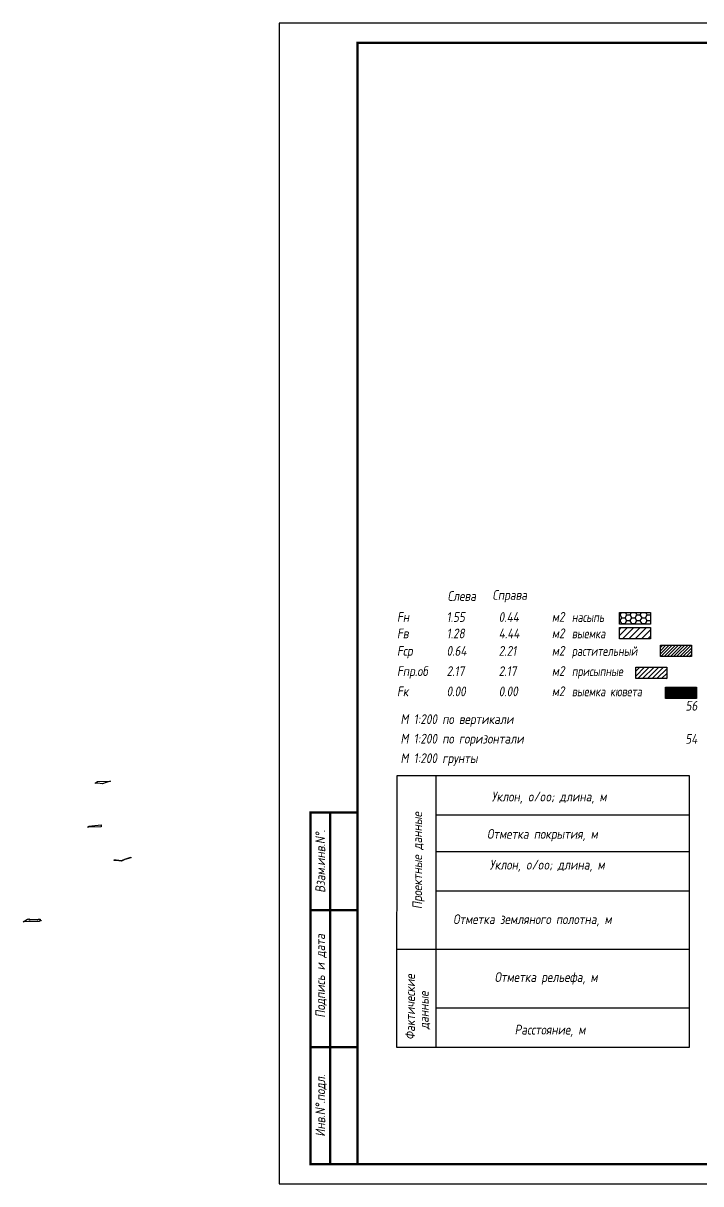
# Model space of a CAD drawing. Extents: x -717 to 1451, y -133302 to 233.
# Drawn here: x -95.6 to 77.9, y -74051.4 to -73754.4 of the extents above; entities that cross this region are included whole.
import ezdxf
from ezdxf.enums import TextEntityAlignment as Align

# ---------------------------------------------------------------- set-up
doc = ezdxf.new("R2010")
doc.units = 0
for name, color, linetype in [('Зарамочное оформление', 7, 'Continuous'), ('Линейка абсолютных высот', 7, 'Continuous'), ('Объем выемки', 7, 'Continuous'), ('Объем кюветов', 7, 'Continuous'), ('Объем насыпи', 7, 'Continuous'), ('Объем присыпных обочин', 7, 'Continuous'), ('Объем срезки растительного слоя', 7, 'Continuous'), ('Объём_2650', 7, 'Continuous'), ('Таблица', 7, 'Continuous')]:
    doc.layers.add(name, color=color, linetype=linetype)
for name, color, linetype, true_color in [('Объём_2563', 7, 'Continuous', 0xff8000), ('Объём_2570', 7, 'Continuous', 0x80ff00), ('Объём_2600', 7, 'Continuous', 0x808000), ('Объём_2620', 2, 'Continuous', 0xffff00)]:
    doc.layers.add(name, color=color, linetype=linetype, true_color=true_color)
doc.styles.add('М', font='romand.shx', dxfattribs={"width": 0.8, "oblique": 10, "height": 2.5})

# ---------------------------------------------------------------- blocks, each defined once
blk = doc.blocks.new('условные обозначения')
at = {"layer": 'Объём_2563'}
h = blk.add_hatch(dxfattribs=at)
h.set_pattern_fill('ANSI31', color=256, scale=0.3)
h.set_pattern_definition([(45, (-34.5, -100.5), (-0.673519, 0.673519), [])])
h.paths.add_polyline_path([(18.26, 7.53), (27.08, 7.53), (27.08, 4.62), (18.26, 4.62)])
at = {"layer": 'Объём_2570'}
h = blk.add_hatch(dxfattribs=at)
h.set_pattern_fill('ANSI31', color=3, scale=0.2)
h.set_pattern_definition([(45, (-32.9034, -100.5), (-0.4490128, 0.4490128), [])])
h.paths.add_polyline_path([(25.29, 13.16), (34.12, 13.16), (34.12, 10.25), (25.29, 10.25)])
at = {"layer": 'Объём_2600'}
h = blk.add_hatch(dxfattribs=at)
h.set_pattern_fill('ANSI31', color=6, scale=0.4)
h.set_pattern_definition([(45, (-34.5, -100.5), (-0.898026, 0.898026), [])])
h.paths.add_polyline_path([(13.63, 17.67), (22.46, 17.67), (22.46, 14.76), (13.63, 14.76)])
at = {"layer": 'Объём_2620'}
h = blk.add_hatch(dxfattribs=at)
h.set_pattern_fill('ANSI31', color=2, scale=0.1)
h.set_pattern_definition([(45, (-33.755, -100.5), (-0.2245064, 0.2245064), [])])
h.paths.add_polyline_path([(26.75, 2.41), (35.57, 2.41), (35.57, -0.5), (26.75, -0.5)])
at = {"layer": 'Объём_2650'}
h = blk.add_hatch(dxfattribs=at)
h.set_pattern_fill('HONEY', color=5, scale=0.3)
h.set_pattern_definition([(0, (-34.5, -100.5), (1.42875, 0.824889), [0.9525, -1.905]), (120, (-34.5, -100.5), (-1.42875, 0.824889), [0.9525, -1.905]), (60, (-34.5, -100.5), (3e-09, 1.6497784), [-1.905, 0.9525])])
h.paths.add_polyline_path([(13.63, 21.49), (22.46, 21.49), (22.46, 18.58), (13.63, 18.58)])
at = {"layer": 'Объём_2563'}
blk.add_lwpolyline([(18.26, 7.53), (27.08, 7.53), (27.08, 4.62), (18.26, 4.62)], close=True, dxfattribs=at)
at = {"layer": 'Объём_2620', "color": 2}
blk.add_lwpolyline([(26.75, 2.41), (35.57, 2.41), (35.57, -0.5), (26.75, -0.5)], close=True, dxfattribs=at)
at = {"layer": 'Объём_2650', "color": 5}
blk.add_lwpolyline([(13.63, 21.49), (22.46, 21.49), (22.46, 18.58), (13.63, 18.58)], close=True, dxfattribs=at)
at = {"layer": 'Объём_2650', "color": 6}
blk.add_lwpolyline([(13.63, 17.67), (22.46, 17.67), (22.46, 14.76), (13.63, 14.76)], close=True, dxfattribs=at)
at = {"layer": 'Объём_2650', "color": 3}
blk.add_lwpolyline([(25.29, 13.16), (34.12, 13.16), (34.12, 10.25), (25.29, 10.25)], close=True, dxfattribs=at)
at = {"layer": 'Объем насыпи', "color": 1, "style": 'М', "oblique": 10, "width": 0.8}
for s, p in [('насыпь', (0.09, 19.09)), ('выемка', (0.09, 14.89)), ('растительный', (0.09, 10.42)), ('присыпные', (0.09, 5.24)), ('выемка кювета', (0.09, 0.06))]:
    blk.add_text(s, height=2.5, dxfattribs=at).set_placement(p)

msp = doc.modelspace()

# ---------------------------------------------------------------- linework, layer by layer
at = {"layer": 'Объём_2563', "flags": 128}
msp.add_lwpolyline([(-91.549, -73984.301), (-95.633, -73984.383), (-94.566, -73983.671), (-94.069, -73983.61), (-94.069, -73983.71), (-94.169, -73983.71), (-94.169, -73983.91), (-93.889, -73983.91), (-93.889, -73983.796), (-92.09, -73983.76), (-92.09, -73983.868), (-91.81, -73983.868), (-91.81, -73983.744), (-91.246, -73983.719), (-91.245, -73983.881), (-91.345, -73983.882), (-91.345, -73984.082), (-91.066, -73984.081), (-91.066, -73984.111), (-91.366, -73984.117), (-91.549, -73984.301), (-91.549, -73984.301)], dxfattribs=at)
at = {"layer": 'Объём_2570', "flags": 128}
msp.add_lwpolyline([(-68.105, -73967.981), (-69.616, -73968.466), (-70.502, -73968.827), (-71.79, -73968.677), (-72.35, -73968.694), (-72.35, -73968.544), (-71.79, -73968.527), (-70.502, -73968.677), (-69.616, -73968.316), (-68.105, -73967.831), (-68.105, -73967.981), (-68.105, -73967.981)], dxfattribs=at)
at = {"layer": 'Объём_2600', "flags": 128}
msp.add_lwpolyline([(-74.416, -73948.716), (-75.303, -73949.077), (-76.591, -73948.927), (-77.151, -73948.944), (-77.151, -73948.794), (-76.634, -73948.45), (-73.274, -73948.349), (-74.416, -73948.716), (-74.416, -73948.716)], dxfattribs=at)
at = {"layer": 'Объём_2650', "color": 6, "flags": 128}
msp.add_lwpolyline([(-78.031, -73959.784), (-75.631, -73959.53), (-75.631, -73960.045), (-79.205, -73960.153), (-78.836, -73960.034), (-78.836, -73959.884), (-78.031, -73959.784), (-78.031, -73959.784)], dxfattribs=at)
at = {"layer": 'Таблица', "linetype": 'Continuous', "flags": 128}
for points in [[(0, -73947), (-0.054, -74016.421)], [(75, -73947), (0, -73947)], [(10, -73947), (10, -74016.421)], [(74.946, -74016.421), (75, -73947)], [(10, -73957), (75, -73957)], [(10, -73966.421), (75, -73966.421)], [(9.946, -73976.421), (74.946, -73976.421)], [(-0.054, -73991.421), (74.946, -73991.421)], [(9.946, -74006.421), (74.946, -74006.421)], [(-0.054, -74016.421), (74.946, -74016.421)]]:
    msp.add_lwpolyline(points, dxfattribs=at)

# ---------------------------------------------------------------- block references
at = {"layer": 'Объём_2570', "xscale": 0.9}
msp.add_blockref('условные обозначения', (44.779, -73926.748), dxfattribs=at)

# ---------------------------------------------------------------- texts
at = {"style": 'М', "oblique": 10, "width": 0.8}
msp.add_text('М 1:200 грунты', height=2.5, dxfattribs=at).set_placement((0.973, -73943.769))
at = {"layer": 'Линейка абсолютных высот', "style": 'М', "oblique": 10, "width": 0.8}
for s, p in [('56', (77, -73929.094)), ('54', (77, -73937.571))]:
    msp.add_text(s, height=2.5, dxfattribs=at).set_placement(p, align=Align.MIDDLE_RIGHT)
at = {"layer": 'Объем выемки', "style": 'М', "oblique": 10, "width": 0.8}
for s, p in [('Fв', (0.085, -73911.835)), ('1.28', (12.785, -73911.835)), ('4.44', (26.126, -73911.835)), ('м2', (39.731, -73911.802))]:
    msp.add_text(s, height=2.5, dxfattribs=at).set_placement(p)
at = {"layer": 'Объем кюветов', "style": 'М', "oblique": 10, "width": 0.8}
for s, p in [('Fк', (0.085, -73926.66)), ('0.00', (12.785, -73926.66)), ('0.00', (26.126, -73926.66)), ('м2', (39.731, -73926.627))]:
    msp.add_text(s, height=2.5, dxfattribs=at).set_placement(p)
at = {"layer": 'Объем насыпи', "style": 'М', "oblique": 10, "width": 0.8}
for s, p in [('Справа', (24.522, -73901.982)), ('Слева', (13.029, -73902.249)), ('Fн', (0.085, -73907.63)), ('1.55', (12.785, -73907.63)), ('0.44', (26.126, -73907.63)), ('м2', (39.731, -73907.597))]:
    msp.add_text(s, height=2.5, dxfattribs=at).set_placement(p)
at = {"layer": 'Объем присыпных обочин', "style": 'М', "oblique": 10, "width": 0.8}
for s, p in [('Fпр.об', (0.085, -73921.481)), ('2.17', (12.785, -73921.481)), ('2.17', (26.126, -73921.481)), ('м2', (39.731, -73921.448))]:
    msp.add_text(s, height=2.5, dxfattribs=at).set_placement(p)
at = {"layer": 'Объем срезки растительного слоя', "style": 'М', "oblique": 10, "width": 0.8}
for s, p in [('Fср', (0.085, -73916.303)), ('0.64', (12.785, -73916.303)), ('2.21', (26.126, -73916.303)), ('м2', (39.731, -73916.269))]:
    msp.add_text(s, height=2.5, dxfattribs=at).set_placement(p)
at = {"layer": 'Таблица', "style": 'М', "oblique": 10, "width": 0.8}
for s, p in [('М 1:200 по вертикали', (0.973, -73933.769)), ('М 1:200 по горизонтали', (0.973, -73938.769)), ('Уклон, o/oo; длина, м', (24.315, -73953.584)), ('Отметка покрытия, м', (23.148, -73963.139)), ('Уклон, o/oo; длина, м', (23.824, -73971.017)), ('Отметка земляного полотна, м', (14.462, -73984.965)), ('Отметка рельефа, м', (25.077, -73999.777)), ('Расстояние, м', (30.202, -74013.23))]:
    msp.add_text(s, height=2.5, dxfattribs=at).set_placement(p)
for s, p in [('Проектные данные ', (6.519, -73981.134)), ('Фактические ', (4.698, -74014.588)), ('данные', (8.204, -74011.883))]:
    msp.add_text(s, height=2.5, rotation=90, dxfattribs=at).set_placement(p)

# ---------------------------------------------------------------- wipeouts: each hides what was drawn before it
msp.add_wipeout([(-10.054, -73956.421), (-22.054, -73956.421), (-22.054, -74046.421), (-10.054, -74046.421)]).dxf.layer = 'Зарамочное оформление'

# ---------------------------------------------------------------- next in the draw order: linework, layer by layer
at = {"flags": 128}
msp.add_lwpolyline([(-30.054, -74051.421), (389.946, -74051.421), (389.946, -73754.421), (-30.054, -73754.421)], close=True, dxfattribs=at)
at = {"const_width": 0.6, "flags": 128}
msp.add_lwpolyline([(-10.054, -74046.421), (384.946, -74046.421), (384.946, -73759.421), (-10.054, -73759.421)], close=True, dxfattribs=at)
at = {"layer": 'Зарамочное оформление', "linetype": 'Continuous', "lineweight": -3, "const_width": 0.6, "flags": 128}
for points in [[(-10.054, -74046.421), (-22.054, -74046.421), (-22.054, -73956.421), (-10.054, -73956.421)], [(-17.054, -74046.421), (-17.054, -73956.421)], [(-22.054, -73981.421), (-10.054, -73981.421)], [(-22.054, -74016.421), (-10.054, -74016.421)]]:
    msp.add_lwpolyline(points, dxfattribs=at)

# ---------------------------------------------------------------- next in the draw order: texts
at = {"layer": 'Зарамочное оформление', "lineweight": 15, "style": 'М', "oblique": 10, "width": 0.8}
for s, p in [('Взам.инв.N%%d.', (-19.554, -73968.921)), ('Подпись и дата', (-19.572, -73998.227)), ('Инв.N%%d.подл.', (-19.554, -74031.421))]:
    msp.add_text(s, height=2.5, rotation=90, dxfattribs=at).set_placement(p, align=Align.MIDDLE_CENTER)

doc.saveas('drawing.dxf')
